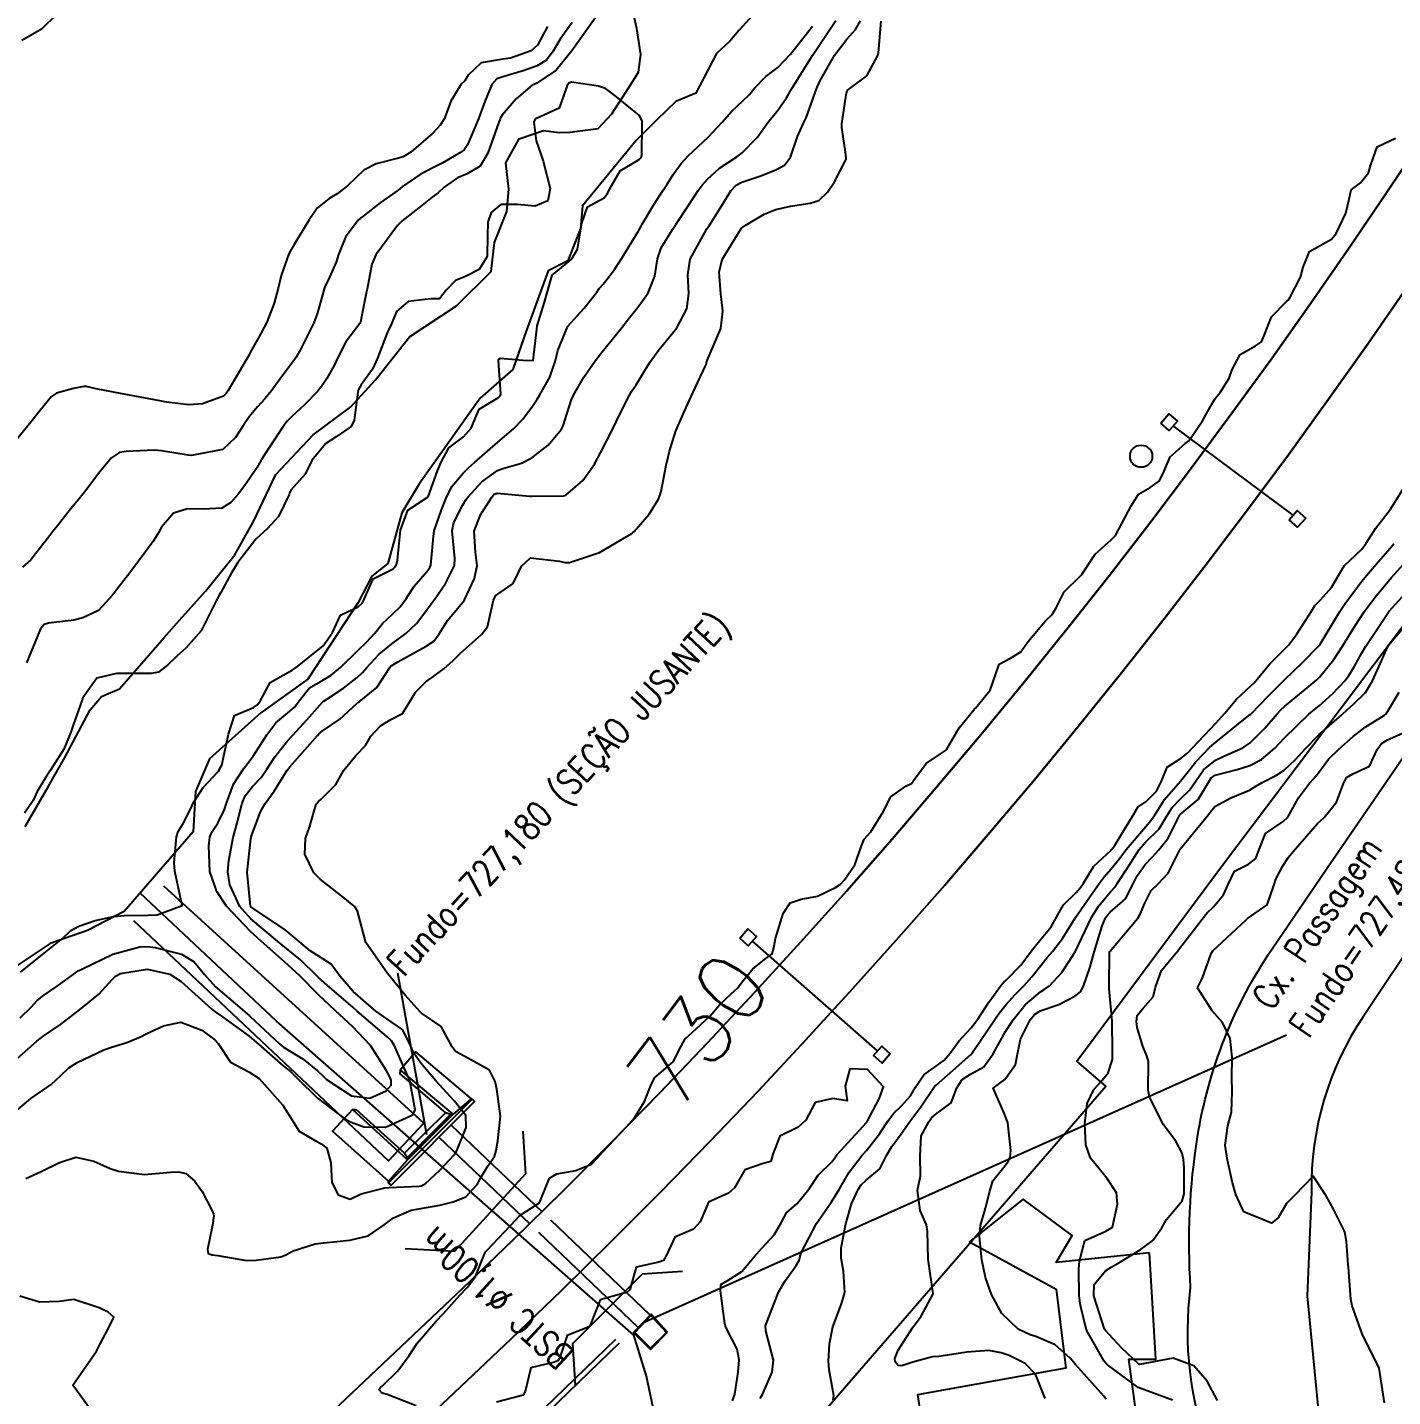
# Model space of a CAD drawing. Header units: metres. Extents: x 318500 to 325275, y 7408834 to 7428799.
# Drawn here: x 323743.3 to 323822.7, y 7420062.2 to 7420141.9 of the extents above; entities that cross this region are included whole.
import ezdxf
from ezdxf.enums import TextEntityAlignment as Align

# ---------------------------------------------------------------- set-up
doc = ezdxf.new("R2010")
doc.units = ezdxf.units.M
doc.header["$MEASUREMENT"] = 0
doc.linetypes.add('CONTINUO', pattern=[0])
doc.linetypes.add('TRACEJADO', pattern=[8.7, 8, -0.7])
for name, color, linetype in [('ALA', 45, 'Continuous'), ('BUEIRO', 151, 'Continuous'), ('Canaleta de Drenagem', 151, 'Continuous'), ('Cotas', 45, 'Continuous'), ('Curvas de Nivel 1m', 11, 'Continuous'), ('Curvas de Nivel 5m', 15, 'Continuous'), ('Divisas', 45, 'Continuous'), ('Edificações', 30, 'Continuous'), ('Hidrografia', 140, 'Continuous'), ('Linha Férrea', 20, 'Continuous'), ('Pontes_Viadutos_Tubos', 190, 'Continuous'), ('Postes', 20, 'Continuous'), ('Pórticos', 45, 'Continuous'), ('TEXTO', 45, 'Continuous'), ('Vias Primárias', 230, 'Continuous')]:
    doc.layers.add(name, color=color, linetype=linetype)
doc.styles.add('ROMANS', font='romans', dxfattribs={"height": 0.2})
doc.styles.add('Style-STANDARD', font='STANDARD.shx')

msp = doc.modelspace()

# ---------------------------------------------------------------- linework, layer by layer
at = {"layer": 'ALA', "linetype": 'CONTINUO'}
for points in [[(323764.961, 7420081.25, 728.945), (323765.846, 7420082.306, 728.945), (323769.089, 7420079.561, 728.99)], [(323764.961, 7420081.25, 728.945), (323764.934, 7420081.018, 726.897), (323767.593, 7420078.755, 727.075)], [(323768.031, 7420078.675, 728.999), (323764.961, 7420081.25, 728.945)], [(323762.185, 7420078.952, 728.958), (323761.016, 7420077.68, 728.958), (323764.276, 7420074.771, 728.983)], [(323765.372, 7420076.025, 728.994), (323762.185, 7420078.952, 728.958)], [(323762.185, 7420078.952, 728.958), (323762.389, 7420078.947, 727.044), (323765.205, 7420076.415, 727.202)]]:
    msp.add_polyline3d(points, dxfattribs=at)
at = {"layer": 'BUEIRO', "linetype": 'TRACEJADO', "flags": 128}
for points in [[(323779.509, 7420066.983), (323767.915, 7420078.045)], [(323778.81, 7420066.268), (323767.208, 7420077.337)]]:
    msp.add_lwpolyline(points, dxfattribs=at)
at = {"layer": 'BUEIRO', "linetype": 'CONTINUO'}
for points in [[(323769.089, 7420079.561, 728.99), (323769.134, 7420079.549, 729.55), (323764.277, 7420074.684, 729.441), (323764.276, 7420074.771, 728.983)], [(323769.089, 7420079.561, 728.99), (323768.031, 7420078.675, 728.999), (323765.372, 7420076.025, 728.994), (323764.276, 7420074.771, 728.983)], [(323769.134, 7420079.549, 729.55), (323769.275, 7420079.408, 729.55), (323764.419, 7420074.543, 729.441), (323764.277, 7420074.684, 729.441)], [(323767.889, 7420078.658, 728.396), (323767.593, 7420078.755, 727.075), (323765.205, 7420076.415, 727.202), (323765.37, 7420076.159, 728.358)], [(323765.372, 7420076.025, 728.994), (323765.37, 7420076.159, 728.358), (323767.889, 7420078.658, 728.396), (323768.031, 7420078.675, 728.999)]]:
    msp.add_polyline3d(points, dxfattribs=at)
for points in [[(323780.513, 7420065.983, 728.827), (323779.566, 7420067.041, 729.448), (323778.529, 7420065.981, 729.424), (323779.525, 7420064.992, 729.266)], [(323779.526, 7420065.066, 727.489), (323780.447, 7420065.978, 727.314), (323779.549, 7420066.965, 727.498), (323778.606, 7420065.978, 727.273)]]:
    msp.add_polyline3d(points, close=True, dxfattribs=at)
at = {"layer": 'Canaleta de Drenagem'}
for points in [[(323749.437, 7420089.939), (323764.264, 7420075.957), (323766.332, 7420078.15), (323751.188, 7420091.939)], [(323777.482, 7420065.564), (323769.2, 7420057.559), (323754.168, 7420043.775), (323722.202, 7420014.23)], [(323777.691, 7420065.348), (323769.405, 7420057.34), (323754.371, 7420043.555), (323722.407, 7420014.011)]]:
    msp.add_lwpolyline(points, dxfattribs=at)
at = {"layer": 'Curvas de Nivel 1m', "flags": 128}
for points, elevation in [([(323742.145, 7420081.451), (323743.813, 7420082.925), (323744.001, 7420083.084), (323744.164, 7420083.201), (323745.185, 7420083.9), (323746.187, 7420084.671), (323746.313, 7420084.773), (323746.481, 7420084.896), (323747.423, 7420085.66), (323748.215, 7420086.525), (323748.379, 7420086.706), (323748.682, 7420086.863), (323750.223, 7420087.113), (323751.538, 7420086.827), (323752.214, 7420086.404), (323753.999, 7420084.793), (323754.188, 7420084.64), (323754.616, 7420084.351), (323756.167, 7420083.218), (323756.71, 7420082.755), (323758.147, 7420081.487), (323758.562, 7420081.151), (323758.998, 7420080.727), (323760.124, 7420079.621), (323761.348, 7420078.691), (323761.798, 7420078.375), (323762.105, 7420078.203), (323762.838, 7420077.938), (323764.103, 7420077.914), (323765.698, 7420078.636), (323765.823, 7420078.926), (323765.518, 7420080.639), (323765.085, 7420081.578), (323764.619, 7420082.653), (323764.455, 7420082.947), (323764.168, 7420083.204), (323762.443, 7420084.677), (323762.193, 7420084.9), (323760.858, 7420086.053), (323760.218, 7420086.606), (323760.113, 7420086.712), (323759.155, 7420087.652), (323758.237, 7420088.402), (323757.807, 7420088.744), (323756.259, 7420090.043), (323755.617, 7420090.77), (323755.041, 7420092.026), (323754.927, 7420092.781), (323754.975, 7420093.448), (323755.231, 7420094.776), (323755.469, 7420095.637), (323755.754, 7420096.769), (323755.921, 7420097.202), (323756.365, 7420097.742), (323756.864, 7420098.264), (323757.193, 7420098.752), (323757.659, 7420099.476), (323758.397, 7420100.402), (323758.704, 7420100.735), (323759.519, 7420101.618), (323760.429, 7420102.652), (323760.459, 7420102.68), (323760.5, 7420102.709), (323761.663, 7420103.471), (323762.451, 7420104.086), (323762.758, 7420104.374), (323763.012, 7420104.674), (323763.708, 7420105.427), (323764.474, 7420106.054), (323765.282, 7420106.648), (323765.9, 7420107.228), (323766.501, 7420108.023), (323766.752, 7420108.382), (323766.94, 7420108.626), (323767.591, 7420109.553), (323768.104, 7420110.614), (323768.137, 7420111.021), (323767.987, 7420112.616), (323768.082, 7420113.1), (323768.582, 7420114.102), (323768.768, 7420114.426), (323768.901, 7420114.605), (323769.713, 7420115.483), (323770.613, 7420116.131), (323770.936, 7420116.255), (323772.013, 7420116.559), (323772.623, 7420116.861), (323773.559, 7420117.612), (323774.337, 7420118.533), (323774.441, 7420118.734), (323774.653, 7420119.411), (323774.925, 7420120.267), (323775.038, 7420120.524), (323775.635, 7420121.567), (323776.292, 7420122.506), (323776.705, 7420123.04), (323777.869, 7420124.483), (323778.247, 7420124.957), (323778.737, 7420125.585), (323779.12, 7420126.09), (323779.382, 7420126.464), (323779.778, 7420127.447), (323779.931, 7420128.458), (323780.143, 7420129.1), (323780.797, 7420130.15), (323780.997, 7420130.447), (323781.72, 7420131.533), (323782.298, 7420132.428), (323782.521, 7420132.738), (323782.84, 7420133.096), (323783.533, 7420133.727), (323784.544, 7420134.395), (323784.862, 7420134.613), (323785.737, 7420135.516), (323786.347, 7420136.375), (323786.577, 7420136.681), (323786.89, 7420137.042), (323787.435, 7420137.829), (323787.739, 7420138.358), (323788.939, 7420140.275), (323788.98, 7420140.339), (323789.06, 7420140.457), (323790.299, 7420142.32)], 727), ([(323773.529, 7420141.97), (323772.943, 7420140.88), (323772.569, 7420140.556), (323771.369, 7420140.137), (323770.932, 7420140.07), (323769.668, 7420139.86), (323768.918, 7420139.142), (323768.708, 7420138.817), (323768.492, 7420138.614), (323767.893, 7420137.622), (323767.541, 7420136.623), (323767.282, 7420136.22), (323766.872, 7420135.785), (323765.573, 7420134.649), (323765.123, 7420134.389), (323764.855, 7420134.299), (323763.546, 7420133.983), (323762.844, 7420133.601), (323762.364, 7420133.168), (323761.877, 7420132.7), (323761.286, 7420132.242), (323760.819, 7420131.955), (323760.128, 7420131.402), (323759.657, 7420130.727), (323758.785, 7420129.277), (323758.474, 7420128.745), (323758.025, 7420127.487), (323757.857, 7420126.753), (323757.623, 7420125.871), (323757.182, 7420124.763), (323756.711, 7420123.86), (323756.313, 7420123.165), (323756.104, 7420122.776), (323755.585, 7420121.883), (323754.947, 7420120.787), (323754.834, 7420120.622), (323754.665, 7420120.46), (323753.444, 7420120.022), (323752.657, 7420119.964), (323751.38, 7420120.118), (323750.661, 7420120.251), (323748.977, 7420120.555), (323748.666, 7420120.613), (323747.253, 7420120.891), (323746.672, 7420121.02), (323746.548, 7420121.026), (323745.935, 7420120.907), (323744.945, 7420120.638), (323744.663, 7420120.446), (323743.982, 7420119.598), (323743.452, 7420118.938), (323742.63, 7420117.911)], 728), ([(323742.706, 7420078.941), (323743.454, 7420079.596), (323744.127, 7420080.063), (323744.649, 7420080.398), (323745.175, 7420080.91), (323745.674, 7420081.376), (323746.148, 7420081.689), (323747.697, 7420082.418), (323748.157, 7420082.58), (323749.053, 7420082.857), (323749.832, 7420083.178), (323750.168, 7420083.352), (323751.184, 7420083.821), (323752.178, 7420084.025), (323753.404, 7420083.569), (323754.163, 7420083.01), (323754.36, 7420082.787), (323755.079, 7420081.706), (323756.144, 7420081.136), (323756.739, 7420080.754), (323758.117, 7420079.209), (323758.412, 7420078.735), (323759.069, 7420077.694), (323760.094, 7420077.081), (323760.346, 7420076.96), (323760.681, 7420076.701), (323760.923, 7420075.851), (323760.978, 7420074.696), (323761.342, 7420073.983), (323762.046, 7420073.731), (323762.681, 7420074.043), (323764.056, 7420074.395), (323764.303, 7420074.409), (323766.058, 7420074.49), (323766.177, 7420074.509), (323766.41, 7420074.625), (323767.265, 7420075.42), (323768.086, 7420076.304), (323768.206, 7420076.481), (323768.263, 7420076.598), (323768.794, 7420077.903), (323768.782, 7420078.593), (323768.122, 7420079.43), (323767.036, 7420080.617), (323766.155, 7420081.648), (323765.745, 7420082.218), (323765.575, 7420082.639), (323765.111, 7420083.583), (323764.183, 7420084.226), (323763.529, 7420084.667), (323762.207, 7420085.819), (323761.452, 7420086.692), (323760.944, 7420087.416), (323760.231, 7420087.852), (323759.705, 7420088.188), (323759.08, 7420088.727), (323758.25, 7420089.405), (323756.316, 7420090.713), (323756.27, 7420090.745), (323756.259, 7420090.76), (323756.245, 7420090.786), (323756.045, 7420092.764), (323756.263, 7420094.704), (323756.279, 7420094.761), (323756.284, 7420094.797), (323756.322, 7420094.923), (323756.824, 7420096.274), (323757.089, 7420096.753), (323757.627, 7420097.481), (323758.379, 7420098.697), (323758.395, 7420098.724), (323758.41, 7420098.74), (323758.538, 7420098.894), (323760.144, 7420100.714), (323760.265, 7420100.849), (323760.404, 7420100.968), (323761.439, 7420101.67), (323762.428, 7420102.576), (323762.481, 7420102.627), (323762.559, 7420102.679), (323763.596, 7420103.515), (323764.341, 7420104.661), (323764.391, 7420104.73), (323764.461, 7420104.784), (323764.818, 7420105.009), (323766.473, 7420105.909), (323766.902, 7420106.199), (323767.213, 7420106.623), (323767.713, 7420107.397), (323768.506, 7420108.359), (323768.624, 7420108.493), (323768.694, 7420108.607), (323769.279, 7420109.848), (323769.438, 7420110.597), (323769.34, 7420111.39), (323769.264, 7420112.599), (323769.623, 7420113.546), (323770.288, 7420114.585), (323770.426, 7420114.749), (323770.594, 7420114.821), (323772.497, 7420114.646), (323772.591, 7420114.642), (323774.463, 7420114.66), (323774.592, 7420114.692), (323775.575, 7420115.546), (323776.264, 7420116.505), (323776.627, 7420117.191), (323777.291, 7420118.49), (323777.734, 7420119.403), (323778.272, 7420120.476), (323778.421, 7420120.726), (323778.68, 7420121.121), (323779.196, 7420121.961), (323779.5, 7420122.462), (323780.006, 7420123.158), (323780.716, 7420124.023), (323781.048, 7420124.445), (323781.634, 7420125.539), (323781.759, 7420126.435), (323781.692, 7420127.511), (323781.835, 7420128.434), (323782.798, 7420130.194), (323782.951, 7420130.418), (323783.669, 7420131.555), (323784.197, 7420132.399), (323784.498, 7420132.732), (323784.838, 7420132.915), (323785.94, 7420133.282), (323786.849, 7420133.65), (323787.316, 7420133.901), (323787.675, 7420134.358), (323788.085, 7420135.564), (323788.432, 7420136.347), (323788.575, 7420136.655), (323788.898, 7420137.537), (323789.175, 7420138.336), (323789.376, 7420138.792), (323790.245, 7420140.32), (323790.949, 7420141.228), (323791.46, 7420141.8), (323791.739, 7420142.302)], 728), ([(323742.835, 7420084.285), (323743.49, 7420084.931), (323743.829, 7420085.292), (323744.2, 7420085.586), (323744.993, 7420086.127), (323746.063, 7420086.902), (323746.151, 7420086.971), (323746.221, 7420087.01), (323746.466, 7420087.14), (323748.231, 7420087.986), (323749.806, 7420088.417), (323750.236, 7420088.436), (323750.693, 7420088.378), (323752.232, 7420087.993), (323752.961, 7420087.542), (323753.557, 7420086.8), (323754.209, 7420086.08), (323755.759, 7420084.766), (323756.185, 7420084.399), (323757.944, 7420082.742), (323758.158, 7420082.582), (323759.308, 7420081.879), (323760.145, 7420081.204), (323760.399, 7420080.963), (323760.656, 7420080.702), (323762.126, 7420079.749), (323763.187, 7420079.606), (323764.131, 7420080.041), (323764.43, 7420080.361), (323764.425, 7420080.656), (323764.341, 7420080.856), (323764.146, 7420081.245), (323763.227, 7420082.669), (323762.177, 7420083.786), (323761.195, 7420084.695), (323760.204, 7420085.617), (323759.104, 7420086.727), (323758.653, 7420087.162), (323758.228, 7420087.538), (323756.861, 7420088.754), (323756.248, 7420089.302), (323754.844, 7420090.781), (323754.283, 7420091.626), (323753.867, 7420092.797), (323753.817, 7420094.299), (323753.883, 7420094.797), (323754.002, 7420095.117), (323754.332, 7420095.604), (323754.726, 7420096.402), (323754.844, 7420096.783), (323755.253, 7420097.89), (323755.842, 7420098.768), (323756.388, 7420099.513), (323756.889, 7420100.261), (323757.197, 7420100.752), (323757.713, 7420101.444), (323758.419, 7420102.034), (323758.797, 7420102.362), (323759.066, 7420102.73), (323759.676, 7420103.487), (323760.448, 7420103.937), (323760.939, 7420104.216), (323761.493, 7420104.695), (323762.47, 7420105.646), (323762.998, 7420106.151), (323763.476, 7420106.67), (323763.924, 7420107.233), (323764.497, 7420107.771), (323764.955, 7420108.202), (323765.277, 7420108.648), (323765.768, 7420109.394), (323766.535, 7420110.293), (323766.682, 7420110.485), (323766.737, 7420110.628), (323766.886, 7420112.298), (323766.938, 7420112.626), (323767.352, 7420113.849), (323767.668, 7420114.619), (323767.985, 7420115.231), (323768.61, 7420115.97), (323768.937, 7420116.283), (323769.279, 7420116.6), (323770.632, 7420117.787), (323771.555, 7420118.566), (323772.086, 7420119.12), (323772.66, 7420119.884), (323772.926, 7420120.287), (323773.088, 7420120.546), (323773.665, 7420121.56), (323773.989, 7420122.537), (323774.135, 7420123.107), (323774.704, 7420124.53), (323775.667, 7420125.585), (323776.39, 7420126.505), (323776.542, 7420126.715), (323776.757, 7420126.981), (323777.422, 7420127.839), (323777.843, 7420128.484), (323778.796, 7420130.041), (323778.95, 7420130.317), (323779.027, 7420130.468), (323779.698, 7420131.58), (323780.266, 7420132.456), (323780.487, 7420132.802), (323780.844, 7420133.353), (323781.299, 7420133.998), (323781.707, 7420134.437), (323782.871, 7420135.525), (323783.7, 7420136.408), (323784.25, 7420137.039), (323784.899, 7420137.636), (323785.284, 7420138.006), (323785.582, 7420138.383), (323786.232, 7420139.065), (323786.928, 7420139.59), (323787.667, 7420140.359), (323788.957, 7420141.996)], 726), ([(323744.957, 7420142.665), (323744.075, 7420141.812), (323742.942, 7420141.162)], 729), ([(323774.957, 7420142.2), (323774.256, 7420141.228), (323773.86, 7420140.541), (323773.46, 7420140.016), (323772.927, 7420139.683), (323772.102, 7420139.383), (323770.917, 7420139.048), (323770.579, 7420138.921), (323770.293, 7420138.589), (323769.879, 7420137.612), (323769.514, 7420136.6), (323768.865, 7420135.093), (323768.673, 7420134.801), (323768.432, 7420134.614), (323767.437, 7420134.038), (323766.847, 7420133.743), (323766.119, 7420133.363), (323765.091, 7420132.656), (323764.948, 7420132.539), (323764.827, 7420132.447), (323763.783, 7420131.708), (323762.804, 7420130.931), (323762.667, 7420130.827), (323762.506, 7420130.693), (323761.77, 7420129.721), (323761.359, 7420128.704), (323761.218, 7420128.261), (323760.757, 7420127.203), (323760.594, 7420126.87), (323760.532, 7420126.713), (323760.139, 7420125.309), (323759.919, 7420124.722), (323759.151, 7420123.179), (323758.903, 7420122.737), (323758.822, 7420122.614), (323758.696, 7420122.45), (323757.966, 7420121.465), (323757.451, 7420120.758), (323757.099, 7420120.328), (323756.656, 7420119.845), (323756.162, 7420119.26), (323755.834, 7420118.778), (323755.37, 7420118.045), (323754.626, 7420117.353), (323752.807, 7420117.002), (323752.622, 7420117.017), (323751.068, 7420117.279), (323750.625, 7420117.313), (323748.999, 7420117.242), (323748.623, 7420117.174), (323748.156, 7420116.877), (323747.462, 7420116.032), (323746.59, 7420114.9), (323745.696, 7420113.786), (323745.001, 7420112.916), (323744.805, 7420112.67), (323744.554, 7420112.349), (323743.462, 7420110.936), (323742.964, 7420110.513)], 727), ([(323743.17, 7420074.933), (323744.064, 7420075.336), (323745.116, 7420075.863), (323746.073, 7420076.173), (323747.121, 7420075.934), (323748.066, 7420075.51), (323748.564, 7420075.362), (323750.063, 7420075.174), (323751.582, 7420075.307), (323752.065, 7420075.324), (323752.472, 7420075.222), (323752.99, 7420074.806), (323753.419, 7420074.168), (323754.033, 7420073.015), (323754.096, 7420072.854), (323754.105, 7420072.789), (323754.024, 7420072.213), (323753.737, 7420070.794), (323753.779, 7420070.566), (323754.006, 7420070.492), (323754.331, 7420070.46), (323756.001, 7420070.17), (323756.565, 7420070.191), (323758.005, 7420070.381), (323758.268, 7420070.474), (323758.726, 7420070.729), (323760.014, 7420071.128), (323760.507, 7420071.195), (323762.017, 7420071.336), (323763.083, 7420071.606), (323764.026, 7420072.241), (323764.573, 7420072.652), (323765.591, 7420073.082), (323766.038, 7420073.174), (323767.266, 7420073.387), (323768.045, 7420073.567), (323768.78, 7420073.862), (323769.424, 7420074.586), (323769.652, 7420074.998), (323770.077, 7420075.685), (323770.436, 7420076.223), (323770.542, 7420076.573), (323770.64, 7420077.117), (323770.786, 7420078.57), (323770.583, 7420080.123), (323770.475, 7420080.575), (323770.15, 7420081.243), (323768.721, 7420082.035), (323768.166, 7420082.331), (323767.98, 7420082.603), (323767.343, 7420083.774), (323766.189, 7420084.56), (323766.157, 7420084.598), (323766.124, 7420084.631), (323765.247, 7420085.601), (323764.386, 7420086.658), (323764.314, 7420086.751), (323764.222, 7420086.866), (323762.956, 7420088.673), (323762.46, 7420090.485), (323762.354, 7420090.679), (323762.271, 7420090.776), (323761.732, 7420091.234), (323760.295, 7420092.346), (323759.933, 7420092.716), (323759.402, 7420093.815), (323759.449, 7420094.723), (323759.67, 7420095.379), (323760.059, 7420096.714), (323760.192, 7420096.873), (323760.354, 7420097.007), (323761.203, 7420097.862), (323761.674, 7420098.691), (323762.389, 7420099.568), (323762.942, 7420100.127), (323763.251, 7420100.671), (323763.8, 7420101.275), (323764.415, 7420101.639), (323765.086, 7420101.984), (323765.49, 7420102.644), (323765.836, 7420103.242), (323766.448, 7420103.844), (323766.915, 7420104.163), (323767.514, 7420104.619), (323768.023, 7420105.056), (323768.469, 7420105.499), (323769.692, 7420106.592), (323770.031, 7420107.043), (323770.392, 7420108.582), (323770.414, 7420108.678), (323770.514, 7420108.865), (323771.534, 7420109.555), (323772.014, 7420110.558), (323772.545, 7420111.047), (323774.227, 7420110.85), (323774.542, 7420110.779), (323774.803, 7420110.786), (323776.549, 7420111.369), (323778.427, 7420112.472), (323778.501, 7420112.531), (323778.562, 7420112.592), (323779.447, 7420113.592), (323779.995, 7420114.456), (323780.145, 7420114.906), (323780.43, 7420116.452), (323780.468, 7420116.605), (323780.628, 7420117.266), (323781.004, 7420118.445), (323781.502, 7420119.592), (323781.889, 7420120.432), (323782.132, 7420120.974), (323782.697, 7420122.192), (323782.77, 7420122.348), (323782.787, 7420122.419), (323782.822, 7420122.539), (323783.621, 7420124.406), (323783.733, 7420125.407), (323783.611, 7420126.407), (323783.509, 7420127.669), (323783.684, 7420128.406), (323784.798, 7420130.207), (323784.889, 7420130.299), (323785.031, 7420130.388), (323786.143, 7420131.044), (323786.814, 7420131.316), (323787.663, 7420131.512), (323788.82, 7420131.687), (323789.317, 7420131.838), (323789.816, 7420132.325), (323790.221, 7420132.937), (323790.857, 7420134.131), (323790.912, 7420134.256), (323790.917, 7420134.309), (323790.863, 7420134.657), (323790.656, 7420136.091), (323790.662, 7420136.313), (323790.905, 7420137.995), (323790.971, 7420138.247), (323791.049, 7420138.309), (323792.117, 7420139.103), (323792.756, 7420140.292), (323792.787, 7420140.446), (323792.948, 7420142.29)], 729), ([(323776.336, 7420142.509), (323774.94, 7420140.55), (323774.026, 7420139.436), (323772.912, 7420138.676), (323772.824, 7420138.639), (323772.641, 7420138.554), (323771.7, 7420137.766), (323770.884, 7420136.814), (323770.798, 7420136.664), (323770.766, 7420136.582), (323770.695, 7420136.399), (323770.047, 7420134.592), (323769.613, 7420133.834), (323768.842, 7420133.401), (323768.288, 7420133.165), (323767.505, 7420132.623), (323767.155, 7420132.296), (323766.821, 7420132.031), (323766.03, 7420131.423), (323765.074, 7420130.656), (323764.797, 7420130.394), (323763.534, 7420128.679), (323763.307, 7420128.147), (323763.023, 7420126.686), (323762.975, 7420126.458), (323762.727, 7420125.179), (323762.639, 7420124.773), (323762.595, 7420124.691), (323761.792, 7420123.616), (323761.319, 7420122.704), (323761.126, 7420122.273), (323760.682, 7420121.479), (323760.369, 7420121.02), (323760.129, 7420120.718), (323759.408, 7420119.98), (323758.648, 7420119.27), (323758.383, 7420119.004), (323758.177, 7420118.747), (323757.308, 7420117.44), (323756.889, 7420116.766), (323756.791, 7420116.594), (323756.613, 7420116.297), (323755.996, 7420115.379), (323755.546, 7420114.78), (323755.097, 7420114.27), (323754.577, 7420113.95), (323753.499, 7420113.884), (323752.576, 7420113.897), (323751.756, 7420113.644), (323751.066, 7420112.835), (323750.884, 7420112.509), (323750.551, 7420111.99), (323749.72, 7420110.852), (323749.209, 7420110.18), (323748.516, 7420109.288), (323748.339, 7420109.047), (323748.219, 7420108.874), (323747.402, 7420107.981), (323746.49, 7420107.553), (323745.96, 7420107.433), (323744.485, 7420107.259), (323744.227, 7420107.181), (323744.028, 7420106.927), (323743.706, 7420106.165), (323743.205, 7420104.939)], 726), ([(323785.897, 7420062.128), (323785.985, 7420062.273), (323786.038, 7420062.359), (323786.6, 7420063.673), (323786.676, 7420064.353), (323786.226, 7420066.078), (323786.208, 7420066.357), (323786.699, 7420067.622), (323786.989, 7420068.35), (323787.36, 7420068.976), (323788.003, 7420069.873), (323788.176, 7420070.169), (323788.213, 7420070.337), (323788.288, 7420070.611), (323789.177, 7420072.323), (323790.049, 7420073.567), (323790.504, 7420074.303), (323791.073, 7420075.297), (323791.847, 7420076.284), (323792.093, 7420076.565), (323792.846, 7420077.529), (323793.342, 7420078.268), (323793.662, 7420078.72), (323794.124, 7420079.165), (323794.645, 7420079.74), (323794.949, 7420080.248), (323795.43, 7420080.961), (323796.159, 7420081.488), (323796.592, 7420081.797), (323796.965, 7420082.222), (323797.466, 7420082.928), (323798.185, 7420083.693), (323798.569, 7420084.204), (323799.202, 7420085.198), (323799.933, 7420086.184), (323800.064, 7420086.341), (323800.224, 7420086.479), (323801.064, 7420087.341), (323801.677, 7420088.159), (323802.257, 7420088.889), (323802.832, 7420089.577), (323803.153, 7420090.141), (323803.554, 7420090.865), (323804.292, 7420091.577), (323804.555, 7420091.867), (323804.711, 7420092.124), (323805.325, 7420093.104), (323806.329, 7420094.045), (323806.354, 7420094.075), (323806.376, 7420094.099), (323806.527, 7420094.292), (323807.62, 7420096.081), (323807.887, 7420096.548), (323808.362, 7420096.872), (323808.964, 7420097.471), (323809.256, 7420098.061), (323809.587, 7420098.863), (323810.4, 7420099.391), (323810.769, 7420099.68), (323811.094, 7420100.04), (323812.424, 7420101.427), (323812.95, 7420102.012), (323813.62, 7420102.825), (323814.454, 7420103.598), (323814.662, 7420103.783), (323814.836, 7420103.986), (323815.561, 7420104.891), (323816.488, 7420105.812), (323816.57, 7420105.887), (323816.641, 7420105.968), (323817.123, 7420106.587), (323817.998, 7420107.948), (323818.187, 7420108.273), (323818.52, 7420108.607), (323819.144, 7420109.317), (323819.494, 7420109.926), (323819.885, 7420110.585), (323820.56, 7420111.22), (323820.912, 7420111.559), (323821.163, 7420111.904), (323821.715, 7420112.762), (323822.59, 7420113.89), (323823.356, 7420115.132)], 731), ([(323790.15, 7420062.052), (323790.186, 7420062.306), (323789.922, 7420063.799), (323789.879, 7420064.311), (323789.94, 7420065.31), (323790.131, 7420066.307), (323790.639, 7420067.631), (323790.824, 7420068.297), (323790.752, 7420069.545), (323790.621, 7420070.301), (323790.617, 7420070.902), (323790.879, 7420072.297), (323791.218, 7420073.463), (323791.608, 7420074.287), (323791.78, 7420074.569), (323792.068, 7420074.843), (323792.858, 7420075.493), (323793.261, 7420076.268), (323793.557, 7420076.804), (323794.103, 7420077.539), (323794.622, 7420078.252), (323795.254, 7420079.112), (323796.015, 7420080.232), (323796.07, 7420080.303), (323796.142, 7420080.369), (323797.131, 7420081.244), (323798.169, 7420082.142), (323798.206, 7420082.173), (323798.232, 7420082.209), (323798.337, 7420082.373), (323799.556, 7420084.19), (323799.817, 7420084.564), (323800.203, 7420085.043), (323800.745, 7420085.639), (323801.268, 7420086.164), (323801.721, 7420086.665), (323802.238, 7420087.336), (323802.606, 7420087.785), (323802.907, 7420088.143), (323803.496, 7420088.9), (323804.257, 7420090.13), (323805.087, 7420091.319), (323805.635, 7420092.11), (323805.916, 7420092.496), (323806.312, 7420092.931), (323806.835, 7420093.579), (323807.204, 7420094.087), (323808.344, 7420095.425), (323808.644, 7420095.77), (323808.843, 7420096.065), (323809.44, 7420096.983), (323810.366, 7420098.05), (323811.263, 7420099.171), (323812.071, 7420100.025), (323812.413, 7420100.329), (323814.153, 7420101.72), (323814.429, 7420101.93), (323814.463, 7420101.957), (323814.488, 7420101.989), (323815.44, 7420102.985), (323816.442, 7420103.97), (323817.466, 7420104.964), (323818.43, 7420105.941), (323818.491, 7420106.019), (323819.638, 7420107.923), (323819.987, 7420108.449), (323820.529, 7420109.179), (323820.85, 7420109.593), (323821.098, 7420109.904), (323821.759, 7420110.69), (323822.566, 7420111.613), (323822.696, 7420111.76), (323822.787, 7420111.887)], 732), ([(323802.493, 7420062.141), (323801.921, 7420063.554), (323801.333, 7420064.159), (323800.392, 7420064.631), (323799.936, 7420064.785), (323799.206, 7420064.918), (323797.936, 7420064.819), (323796.291, 7420064.582), (323795.933, 7420064.554), (323794.782, 7420064.247), (323794.143, 7420064.04), (323793.927, 7420064.049), (323793.753, 7420064.262), (323793.744, 7420064.45), (323793.937, 7420064.945), (323794.776, 7420066.248), (323795.272, 7420066.928), (323795.98, 7420068.23), (323795.687, 7420070.235), (323795.649, 7420071.858), (323795.574, 7420072.237), (323795.218, 7420073.067), (323795.059, 7420074.245), (323795.23, 7420075.085), (323795.214, 7420076.243), (323795.269, 7420077.41), (323795.722, 7420078.236), (323795.882, 7420078.465), (323796.117, 7420078.678), (323797.014, 7420079.334), (323797.349, 7420080.218), (323797.665, 7420080.697), (323798.152, 7420081.007), (323798.917, 7420081.441), (323799.472, 7420082.19), (323800.183, 7420083.483), (323800.623, 7420084.173), (323801.327, 7420085.039), (323802.215, 7420085.798), (323802.433, 7420085.931), (323802.735, 7420086.145), (323803.453, 7420086.917), (323804.235, 7420088.13), (323804.25, 7420088.156), (323805.184, 7420090.116), (323805.601, 7420090.789), (323806.293, 7420091.607), (323806.523, 7420091.87), (323806.682, 7420092.094), (323807.323, 7420093.077), (323807.968, 7420094.075), (323808.334, 7420094.5), (323809.122, 7420095.282), (323809.59, 7420096.058), (323809.88, 7420096.532), (323810.365, 7420097.026), (323810.889, 7420097.525), (323811.234, 7420098.037), (323811.711, 7420098.709), (323812.399, 7420099.277), (323812.896, 7420099.519), (323813.997, 7420099.996), (323814.413, 7420100.281), (323815.27, 7420101.133), (323815.986, 7420101.974), (323816.196, 7420102.21), (323816.437, 7420102.426), (323817.294, 7420103.111), (323818.292, 7420103.943), (323818.377, 7420104.025), (323818.463, 7420104.111), (323819.28, 7420105.126), (323819.796, 7420105.92), (323820.502, 7420107.079), (323821.05, 7420107.905), (323821.681, 7420108.74), (323822.538, 7420109.78), (323822.591, 7420109.837), (323822.635, 7420109.889), (323823.53, 7420110.901)], 733), ([(323806.041, 7420062.098), (323805.903, 7420062.277), (323804.248, 7420064.117), (323803.934, 7420064.501), (323803.073, 7420065.264), (323801.946, 7420065.731), (323801.625, 7420065.833), (323800.914, 7420066.166), (323799.963, 7420067.075), (323799.361, 7420068.186), (323799.009, 7420069.176), (323798.803, 7420070.192), (323798.675, 7420071.542), (323798.73, 7420072.193), (323799.023, 7420073.212), (323799.273, 7420074.188), (323799.451, 7420074.804), (323800.081, 7420075.602), (323800.339, 7420075.924), (323800.444, 7420076.175), (323800.49, 7420076.57), (323800.312, 7420078.177), (323800.118, 7420078.69), (323799.465, 7420080.19), (323799.848, 7420080.481), (323800.148, 7420080.696), (323800.766, 7420081.566), (323800.872, 7420082.169), (323801.058, 7420083.046), (323801.616, 7420084.159), (323801.866, 7420084.484), (323802.198, 7420084.694), (323803.276, 7420085.067), (323804.211, 7420085.541), (323804.543, 7420085.797), (323804.717, 7420086.123), (323805.11, 7420087.244), (323805.341, 7420088.114), (323805.801, 7420089.643), (323806.006, 7420090.104), (323806.109, 7420090.266), (323806.275, 7420090.43), (323807.163, 7420091.211), (323807.617, 7420092.08), (323807.844, 7420092.54), (323808.317, 7420093.197), (323808.735, 7420093.655), (323809.109, 7420094.062), (323809.646, 7420094.747), (323810.304, 7420096.05), (323810.319, 7420096.081), (323810.351, 7420096.108), (323811.403, 7420096.996), (323812.009, 7420098.026), (323812.154, 7420098.253), (323812.386, 7420098.405), (323813.66, 7420098.732), (323814.395, 7420098.962), (323815.071, 7420099.312), (323815.858, 7420099.976), (323816.123, 7420100.263), (323816.416, 7420100.578), (323817.842, 7420101.949), (323818.16, 7420102.219), (323818.438, 7420102.445), (323819.224, 7420103.153), (323819.951, 7420103.918), (323820.171, 7420104.207), (323820.472, 7420104.699), (323820.904, 7420105.486), (323821.148, 7420105.903), (323822.387, 7420107.769), (323822.469, 7420107.89), (323822.486, 7420107.915), (323822.511, 7420107.944), (323823.436, 7420108.967)], 734), ([(323812.511, 7420062.011), (323811.917, 7420063.144), (323811.143, 7420064.028), (323809.934, 7420064.476), (323807.976, 7420064.115), (323807.931, 7420064.123), (323806.926, 7420065.071), (323805.984, 7420066.099), (323805.951, 7420066.16), (323805.317, 7420068.107), (323805.333, 7420068.763), (323806.002, 7420069.56), (323806.333, 7420069.767), (323806.872, 7420070.087), (323808.017, 7420070.787), (323808.759, 7420071.327), (323809.286, 7420072.057), (323809.544, 7420072.549), (323810.046, 7420073.144), (323810.462, 7420073.636), (323810.582, 7420074.042), (323810.57, 7420075.555), (323810.538, 7420076.043), (323810.463, 7420076.414), (323810.1, 7420077.097), (323809.376, 7420078.057), (323808.572, 7420079.627), (323808.481, 7420080.067), (323808.498, 7420081.733), (323808.415, 7420082.068), (323808.176, 7420082.632), (323807.84, 7420083.728), (323807.796, 7420084.076), (323807.848, 7420084.422), (323808.202, 7420084.851), (323808.769, 7420085.507), (323808.919, 7420086.063), (323809.259, 7420087.036), (323810.099, 7420088.052), (323810.173, 7420088.129), (323810.252, 7420088.237), (323811.629, 7420090.03), (323811.912, 7420090.389), (323812.281, 7420090.748), (323812.864, 7420091.439), (323813.121, 7420092.008), (323813.504, 7420092.81), (323814.318, 7420093.222), (323814.749, 7420093.56), (323814.9, 7420093.984), (323815.306, 7420095.015), (323816.347, 7420095.714), (323816.62, 7420095.966), (323817.229, 7420097.095), (323817.877, 7420097.948), (323818.124, 7420098.204), (323818.389, 7420098.549), (323818.988, 7420099.344), (323819.577, 7420099.922), (323820.417, 7420100.653), (323821.122, 7420101.204), (323822.247, 7420101.892), (323822.343, 7420101.979), (323822.434, 7420102.135), (323823.092, 7420103.239)], 736), ([(323822.245, 7420061.885), (323821.93, 7420063.89), (323820.944, 7420065.9), (323820.365, 7420067.516), (323820.286, 7420067.907), (323820.133, 7420069.784), (323820.128, 7420069.909), (323820.023, 7420071.259), (323819.931, 7420071.814), (323819.894, 7420071.912), (323819.269, 7420073.142), (323818.842, 7420073.928), (323818.077, 7420075.067), (323817.52, 7420074.496), (323817.025, 7420073.956), (323816.54, 7420073.476), (323816.04, 7420072.651), (323815.666, 7420072.343), (323814.045, 7420072.994), (323813.588, 7420073.997), (323813.384, 7420074.687), (323813.109, 7420076.005), (323812.974, 7420076.882), (323813.118, 7420078.005), (323813.327, 7420078.797), (323813.373, 7420080.002), (323813.345, 7420080.809), (323813.381, 7420082.002), (323813.258, 7420083.081), (323812.805, 7420084.011), (323812.2, 7420084.686), (323811.356, 7420086.033), (323811.646, 7420086.611), (323812.159, 7420088.021), (323812.252, 7420088.179), (323814.194, 7420089.991), (323814.228, 7420090.033), (323814.271, 7420090.07), (323815.411, 7420090.851), (323815.795, 7420091.975), (323815.92, 7420092.36), (323816.317, 7420093.13), (323816.657, 7420093.633), (323816.914, 7420093.961), (323818.347, 7420095.598), (323818.719, 7420095.934), (323819.452, 7420096.835), (323819.843, 7420097.918), (323820.03, 7420098.27), (323820.389, 7420098.487), (323821.366, 7420098.93), (323821.814, 7420099.896), (323822.063, 7420100.244), (323822.416, 7420100.464), (323823.463, 7420100.917)], 737), ([(323743.188, 7420056.929), (323743.811, 7420056.309), (323744.672, 7420056.046), (323745.808, 7420056.082), (323746.404, 7420056.298), (323747.819, 7420056.797), (323747.865, 7420056.824), (323747.877, 7420056.869), (323747.827, 7420057.31), (323747.422, 7420058.455), (323747.352, 7420058.877), (323747.48, 7420060.492), (323747.383, 7420060.877), (323745.9, 7420062.9), (323747.283, 7420064.88), (323747.496, 7420065.307), (323747.939, 7420066.155), (323748.285, 7420066.865), (323747.954, 7420067.164), (323747.436, 7420067.4), (323745.965, 7420067.894), (323745.101, 7420067.77), (323743.962, 7420067.745), (323742.826, 7420068.079)], 729)]:
    msp.add_lwpolyline(points, dxfattribs=dict(at, elevation=elevation))
at = {"layer": 'Curvas de Nivel 5m', "flags": 128}
for points, elevation in [([(323742.858, 7420086.94), (323744.231, 7420088.052), (323744.72, 7420088.43), (323745.303, 7420088.909), (323745.792, 7420089.359), (323746.251, 7420089.618), (323747.2, 7420089.941), (323748.26, 7420090.176), (323748.88, 7420090.242), (323750.261, 7420090.248), (323750.815, 7420090.281), (323752.27, 7420090.82), (323751.84, 7420092.825), (323751.8, 7420093.33), (323751.928, 7420094.824), (323752.028, 7420095.119), (323752.332, 7420095.589), (323752.741, 7420096.417), (323752.925, 7420096.811), (323753.48, 7420097.686), (323754.378, 7420098.639), (323754.434, 7420098.735), (323754.458, 7420098.789), (323754.582, 7420098.987), (323754.951, 7420100.782), (323755.308, 7420101.885), (323756.424, 7420102.342), (323756.663, 7420102.521), (323756.817, 7420102.756), (323757.394, 7420103.802), (323758.455, 7420104.395), (323758.673, 7420104.52), (323758.97, 7420104.732), (323760.472, 7420105.927), (323761.006, 7420106.702), (323761.485, 7420107.706), (323762.503, 7420108.196), (323762.754, 7420108.438), (323762.874, 7420108.685), (323763.384, 7420109.82), (323764.536, 7420110.409), (323764.666, 7420110.531), (323764.739, 7420110.657), (323764.804, 7420110.917), (323764.971, 7420112.654), (323765.393, 7420113.833), (323766.59, 7420114.61), (323767.127, 7420116.11), (323767.338, 7420116.623), (323767.789, 7420117.457), (323768.635, 7420118.084), (323769.076, 7420118.603), (323769.558, 7420119.695), (323770.667, 7420120.389), (323770.774, 7420120.473), (323770.813, 7420120.578), (323770.695, 7420122.251), (323770.673, 7420122.58), (323770.7, 7420122.62), (323770.792, 7420122.669), (323772.085, 7420122.559), (323772.7, 7420122.533), (323772.9, 7420124.366), (323772.934, 7420124.548), (323773.36, 7420125.924), (323773.525, 7420126.542), (323773.797, 7420127.507), (323774.777, 7420128.298), (323774.898, 7420128.408), (323774.984, 7420128.527), (323775.279, 7420129.017), (323775.533, 7420130.519), (323775.854, 7420131.474), (323776.823, 7420132.006), (323777.04, 7420132.284), (323777.132, 7420132.495), (323777.751, 7420133.581), (323778.856, 7420134.222), (323778.973, 7420134.355), (323779.008, 7420134.469), (323779.042, 7420136.305), (323779.039, 7420136.468), (323778.885, 7420136.793), (323777.444, 7420137.95), (323776.908, 7420138.363), (323776.49, 7420138.506), (323774.913, 7420138.74), (323774.773, 7420138.671), (323774.68, 7420138.532), (323774.206, 7420137.221), (323772.881, 7420136.621), (323772.835, 7420136.596), (323772.798, 7420136.551), (323772.729, 7420136.403), (323772.868, 7420135.326), (323773.137, 7420134.547), (323773.265, 7420134.135), (323773.679, 7420132.542), (323773.545, 7420131.817), (323772.814, 7420131.511), (323771.765, 7420131.617), (323770.816, 7420131.617), (323770.257, 7420131.14), (323770.046, 7420130.591), (323770.038, 7420129.837), (323770.024, 7420128.591), (323769.545, 7420127.822), (323768.762, 7420127.418), (323768.176, 7420127.199), (323767.627, 7420126.621), (323767.242, 7420126.125), (323766.742, 7420126.117), (323765.417, 7420125.972), (323764.731, 7420125.385), (323764.525, 7420124.861), (323764.446, 7420124.664), (323764.193, 7420124.146), (323763.641, 7420122.676), (323763.338, 7420122.032), (323762.676, 7420121.114), (323762.525, 7420120.839), (323762.488, 7420120.692), (323762.273, 7420119.066), (323762.091, 7420118.695), (323761.236, 7420118.102), (323760.63, 7420117.709), (323759.805, 7420116.722), (323759.424, 7420115.912), (323758.594, 7420114.984), (323758.512, 7420114.82), (323758.484, 7420114.742), (323757.87, 7420113.451), (323757.232, 7420112.76), (323756.554, 7420112.142), (323755.496, 7420110.776), (323755.143, 7420110.169), (323754.514, 7420109.041), (323754.427, 7420108.875), (323754.386, 7420108.792), (323754.252, 7420108.54), (323753.367, 7420106.807), (323752.47, 7420105.786), (323751.96, 7420105.33), (323751.435, 7420104.83), (323750.896, 7420104.393), (323750.452, 7420104.323), (323749.002, 7420104.311), (323748.452, 7420104.329), (323747.291, 7420104.044), (323746.483, 7420102.899), (323746.469, 7420102.86), (323746.428, 7420102.736), (323745.944, 7420101.367), (323745.793, 7420100.906), (323745.373, 7420099.927), (323744.743, 7420098.916), (323744.603, 7420098.692), (323744.371, 7420098.343), (323743.83, 7420097.456), (323743.585, 7420096.931), (323743.089, 7420096.189)], 725), ([(323765.886, 7420061.71), (323764.195, 7420062.356), (323763.897, 7420062.435), (323763.712, 7420062.662), (323763.8, 7420062.763), (323763.903, 7420062.85), (323764.815, 7420063.748), (323765.48, 7420064.637), (323765.937, 7420065.349), (323767.024, 7420066.614), (323767.479, 7420067.085), (323767.965, 7420067.618), (323768.425, 7420068.144), (323768.841, 7420068.591), (323769.344, 7420069.232), (323769.886, 7420070.581), (323769.926, 7420070.666), (323770.012, 7420070.761), (323771.694, 7420072.555), (323771.859, 7420072.726), (323772.035, 7420072.857), (323773.057, 7420073.523), (323773.466, 7420074.529), (323773.647, 7420074.946), (323774.07, 7420075.215), (323775.182, 7420075.4), (323776.079, 7420075.777), (323776.445, 7420076.134), (323776.741, 7420076.49), (323778.105, 7420077.923), (323778.582, 7420078.463), (323779.17, 7420079.408), (323779.571, 7420080.449), (323779.778, 7420080.813), (323780.15, 7420081.123), (323780.855, 7420081.738), (323781.183, 7420082.43), (323781.532, 7420083.071), (323782.182, 7420083.648), (323782.998, 7420084.408), (323783.547, 7420085.053), (323784.209, 7420085.679), (323784.588, 7420086.011), (323784.858, 7420086.38), (323785.473, 7420087.13), (323786.24, 7420087.73), (323786.605, 7420088.004), (323786.695, 7420088.363), (323786.789, 7420088.895), (323787.248, 7420090.355), (323787.645, 7420090.984), (323788.283, 7420091.185), (323789.239, 7420091.373), (323790.293, 7420091.876), (323790.563, 7420092.041), (323790.81, 7420092.305), (323791.418, 7420093.194), (323791.797, 7420094.295), (323791.946, 7420094.681), (323792.338, 7420095.103), (323793.057, 7420096.279), (323793.502, 7420097.134), (323794.372, 7420097.757), (323794.701, 7420097.929), (323794.947, 7420098.251), (323795.56, 7420099.075), (323796.401, 7420099.644), (323796.75, 7420099.881), (323796.949, 7420100.225), (323797.484, 7420101.154), (323798.34, 7420102.211), (323798.385, 7420102.256), (323798.431, 7420102.306), (323799.293, 7420103.352), (323799.585, 7420104.193), (323799.805, 7420104.855), (323800.476, 7420105.214), (323801.07, 7420105.582), (323801.471, 7420106.165), (323802.502, 7420107.381), (323802.905, 7420107.747), (323803.133, 7420108.144), (323803.589, 7420109.075), (323804.538, 7420110.008), (323804.601, 7420110.067), (323804.639, 7420110.129), (323805.406, 7420111.268), (323806.33, 7420112.104), (323806.573, 7420112.36), (323807.495, 7420114.086), (323807.922, 7420114.758), (323808.606, 7420115.144), (323809.151, 7420115.525), (323809.387, 7420116.062), (323809.768, 7420116.924), (323810.645, 7420117.699), (323810.841, 7420117.853), (323810.982, 7420118.045), (323811.645, 7420119.02), (323812.215, 7420120.027), (323812.379, 7420120.32), (323812.68, 7420120.67), (323813.193, 7420121.512), (323813.374, 7420122.01), (323813.837, 7420122.879), (323814.721, 7420123.381), (323815.082, 7420123.629), (323815.227, 7420123.985), (323815.656, 7420125.066), (323816.53, 7420125.972), (323816.648, 7420126.074), (323816.754, 7420126.227), (323817.352, 7420127.381), (323817.513, 7420127.959), (323817.879, 7420128.868), (323818.802, 7420129.406), (323819.147, 7420129.592), (323819.423, 7420129.931), (323819.996, 7420131.102), (323820.175, 7420131.927), (323820.29, 7420132.474), (323820.844, 7420132.868), (323821.316, 7420133.45), (323821.45, 7420133.911), (323821.807, 7420134.975), (323822.884, 7420135.47)], 730), ([(323809.9, 7420062.04), (323807.911, 7420062.772), (323806.117, 7420064.097), (323806.022, 7420064.19), (323805.932, 7420064.297), (323804.894, 7420066.111), (323804.551, 7420067.534), (323804.477, 7420068.115), (323804.443, 7420069.676), (323804.482, 7420070.115), (323804.804, 7420071.33), (323806.028, 7420071.875), (323806.407, 7420072.094), (323806.708, 7420073.432), (323806.644, 7420074.091), (323806.073, 7420074.956), (323805.135, 7420076.114), (323804.864, 7420076.885), (323804.799, 7420078.12), (323804.939, 7420079.306), (323805.33, 7420080.112), (323805.716, 7420080.537), (323806.155, 7420081.082), (323806.404, 7420081.859), (323806.413, 7420082.096), (323806.403, 7420082.327), (323806.39, 7420084.097), (323806.218, 7420085.992), (323806.207, 7420086.1), (323806.205, 7420086.115), (323806.239, 7420088.1), (323806.25, 7420088.141), (323807.88, 7420090.076), (323808.023, 7420090.325), (323808.283, 7420090.948), (323808.66, 7420091.701), (323809.039, 7420092.063), (323809.656, 7420092.71), (323810.317, 7420094.05), (323810.33, 7420094.072), (323811.926, 7420096.026), (323812.107, 7420096.27), (323812.358, 7420096.572), (323813.285, 7420097.087), (323814.373, 7420097.536), (323814.655, 7420097.708), (323815.111, 7420097.983), (323815.956, 7420098.405), (323816.391, 7420098.689), (323817.053, 7420099.307), (323817.633, 7420099.952), (323818.418, 7420100.749), (323819.761, 7420101.92), (323820.112, 7420102.237), (323820.439, 7420102.528), (323821.134, 7420103.219), (323821.537, 7420103.899), (323821.827, 7420104.539), (323822.435, 7420105.891), (323822.491, 7420105.982), (323824.078, 7420107.866)], 735), ([(323784.289, 7420061.99), (323784.429, 7420062.382), (323784.626, 7420063.672), (323784.687, 7420064.379), (323784.557, 7420065.001), (323783.948, 7420066.211), (323783.89, 7420066.332), (323783.873, 7420066.391), (323783.853, 7420066.49), (323783.587, 7420068.396), (323783.615, 7420068.767), (323783.989, 7420068.985), (323784.843, 7420069.531), (323785.553, 7420070.367), (323786.015, 7420070.898), (323786.723, 7420071.653), (323787.127, 7420072.349), (323787.444, 7420072.94), (323788.047, 7420073.485), (323788.763, 7420074.329), (323789.273, 7420075.121), (323790.084, 7420075.92), (323790.251, 7420076.145), (323790.368, 7420076.306), (323792.109, 7420078.215), (323792.139, 7420078.251), (323792.155, 7420078.28), (323792.825, 7420079.578), (323793.09, 7420080.27), (323792.155, 7420081.281), (323791.127, 7420081.324), (323790.854, 7420080.299), (323790.969, 7420079.456), (323790.129, 7420079.597), (323789.101, 7420079.35), (323788.561, 7420078.333), (323788.106, 7420077.919), (323787.054, 7420077.397), (323786.641, 7420076.354), (323786.517, 7420075.923), (323786.082, 7420075.814), (323785.019, 7420075.433), (323784.411, 7420074.385), (323784.055, 7420074.08), (323782.901, 7420073.554), (323782.408, 7420072.414), (323782.026, 7420071.976), (323780.928, 7420071.524), (323780.433, 7420070.436), (323780.281, 7420070.162), (323780.004, 7420070.069), (323778.687, 7420069.773), (323778.326, 7420068.465), (323778.149, 7420068.296), (323777.977, 7420068.259), (323776.584, 7420067.878), (323776.041, 7420066.499), (323775.948, 7420066.3), (323774.662, 7420065.793), (323774.241, 7420064.517), (323774.127, 7420064.318), (323773.926, 7420064.243), (323772.552, 7420063.909), (323772.225, 7420062.545), (323772.113, 7420062.33), (323771.896, 7420062.258), (323770.55, 7420061.911)], 730)]:
    msp.add_lwpolyline(points, dxfattribs=dict(at, elevation=elevation))
at = {"layer": 'Divisas'}
msp.add_lwpolyline([(323789.794, 7420061.582), (323806.019, 7420080.314), (323804.338, 7420081.771), (323812.805, 7420093.176), (323837.808, 7420126.322), (323847.987, 7420141.396), (323864.1, 7420170.125), (323871.696, 7420187.216), (323876.685, 7420198.54), (323880.455, 7420208.242), (323888.862, 7420233.683), (323895.696, 7420254.362), (323896.949, 7420268.507)], dxfattribs=at)
at = {"layer": 'Edificações'}
msp.add_lwpolyline([(323808.555, 7420070.602), (323803.135, 7420070.052), (323804.054, 7420071.612), (323801.206, 7420073.723), (323798.083, 7420071.245), (323803.135, 7420068.492), (323803.686, 7420063.903), (323795.051, 7420062.343), (323797.715, 7420045.701), (323809.382, 7420048.546), (323808.647, 7420054.97), (323807.361, 7420064.422), (323808.923, 7420064.422), (323808.555, 7420070.602)], close=True, dxfattribs=at)
at = {"layer": 'Hidrografia'}
for points in [[(323786.429, 7420143.702), (323784.679, 7420141.75), (323784.134, 7420141.115), (323783.357, 7420140.397), (323782.165, 7420138.085), (323780.985, 7420137.601), (323779.892, 7420136.538), (323778.682, 7420135.329), (323775.56, 7420131.531), (323775.452, 7420130.207), (323774.711, 7420128.34), (323773.565, 7420127.758), (323772.292, 7420124.244), (323771.507, 7420122.014), (323769.61, 7420120.351), (323766.074, 7420115.384), (323765.04, 7420113.676), (323764.241, 7420110.717), (323763.309, 7420109.986), (323762.51, 7420108.456), (323759.574, 7420103.988), (323756.845, 7420102.026), (323753.846, 7420099.356), (323753.047, 7420097.461), (323752.914, 7420095.101), (323748.882, 7420090.463), (323746.752, 7420089.366), (323744.588, 7420088.601), (323740.423, 7420085.861)], [(323743.126, 7420095.425), (323744.457, 7420097.722), (323745.441, 7420099.436), (323746.905, 7420102.201), (323747.568, 7420102.978), (323748.624, 7420103.42), (323751.209, 7420106.414), (323752.106, 7420107.428), (323753.616, 7420109.119), (323755.332, 7420111.221), (323756.411, 7420113.174), (323757.715, 7420115.893), (323759.893, 7420118.214), (323762.089, 7420119.837), (323763.507, 7420121.413), (323765.501, 7420123.916), (323768.23, 7420125.708), (323770.255, 7420127.709), (323770.448, 7420129.409), (323771.163, 7420131.21), (323771.27, 7420132.511), (323771.099, 7420134.046), (323771.872, 7420135.443), (323773.302, 7420135.912), (323774.198, 7420135.806), (323774.817, 7420135.827), (323776.481, 7420136.04), (323777.271, 7420136.893), (323778.255, 7420138.413), (323778.831, 7420139.309), (323778.959, 7420140.332), (323778.724, 7420141.845), (323778.47, 7420142.965)]]:
    msp.add_lwpolyline(points, dxfattribs=at)
at = {"layer": 'Hidrografia', "elevation": 744}
msp.add_lwpolyline([(323829.209, 7420009.699), (323823.535, 7420022.314), (323812.79, 7420027.734), (323807.111, 7420034.143), (323793.542, 7420044.31), (323780.909, 7420055.7), (323779.287, 7420063.436), (323778.544, 7420065.82), (323757.747, 7420084.091), (323749.818, 7420091.54)], dxfattribs=at)
at = {"layer": 'Linha Férrea'}
for points in [[(323843.705, 7420529.863, -0.339852), (323771.4, 7420065.587), (323704.487, 7420002.468, 0.137972), (323573.117, 7419776.141), (323569.018, 7419760.257, 0.009911), (323565.266, 7419744.042), (323557.569, 7419705.285), (323544.41, 7419647.347), (323509.546, 7419502.298), (323475.425, 7419363.32), (323454.167, 7419264.774, -0.048865), (323374.489, 7419022.071), (323336.216, 7418936.841), (323318.171, 7418898.232), (323303.703, 7418864.835, 0.016709)], [(323303.703, 7418864.835), (323318.171, 7418898.232), (323336.216, 7418936.841), (323374.489, 7419022.071, 0.048865), (323454.167, 7419264.774), (323475.425, 7419363.32), (323509.546, 7419502.298), (323544.41, 7419647.347), (323557.569, 7419705.285), (323565.266, 7419744.042, -0.009911), (323569.018, 7419760.257), (323573.117, 7419776.141, -0.137972), (323704.487, 7420002.468), (323771.4, 7420065.587, 0.339852), (323843.705, 7420529.863, 0.104587)], [(323840.146, 7420527.887, -0.339824), (323768.602, 7420068.543), (323704.141, 7420007.763, 0.140169), (323569.283, 7419777.13), (323565.155, 7419761.392, -0.000234), (323561.228, 7419744.645), (323553.453, 7419705.875), (323540.362, 7419648.042), (323505.529, 7419503.284), (323471.394, 7419364.249), (323450.124, 7419265.645, -0.047372), (323375.492, 7419034.63), (323347.077, 7418970.203), (323316.211, 7418903.384), (323295.96, 7418857.357)], [(323295.96, 7418857.357), (323316.211, 7418903.384), (323347.077, 7418970.203), (323375.492, 7419034.63, 0.047372), (323450.124, 7419265.645), (323471.394, 7419364.249), (323505.529, 7419503.284), (323540.362, 7419648.042), (323553.453, 7419705.875), (323561.228, 7419744.645, 0.000234), (323565.155, 7419761.392), (323569.283, 7419777.13, -0.140169), (323704.141, 7420007.763), (323768.602, 7420068.543, 0.339824), (323840.146, 7420527.887, 0.098634)]]:
    msp.add_lwpolyline(points, format="xyb", dxfattribs=at)
at = {"layer": 'Pontes_Viadutos_Tubos'}
for points in [[(323772.099, 7420077.696), (323772.255, 7420075.204), (323768.123, 7420070.688), (323765.239, 7420070.844)], [(323781.375, 7420069.52), (323779.036, 7420069.364), (323774.983, 7420065.315), (323775.139, 7420062.901)]]:
    msp.add_lwpolyline(points, dxfattribs=at)
at = {"layer": 'Postes'}
msp.add_circle((323808.075, 7420116.966), 0.645, dxfattribs=at)
at = {"layer": 'Pórticos'}
for points in [[(323809.215, 7420118.895), (323809.688, 7420119.434), (323810.184, 7420118.999), (323809.712, 7420118.46)], [(323816.684, 7420113.263), (323817.157, 7420113.802), (323817.654, 7420113.366), (323817.181, 7420112.827)], [(323784.713, 7420088.917), (323785.186, 7420089.456), (323785.682, 7420089.021), (323785.21, 7420088.482)], [(323792.503, 7420082.086), (323792.976, 7420082.625), (323793.473, 7420082.189), (323793, 7420081.65)]]:
    msp.add_lwpolyline(points, close=True, dxfattribs=at)
for points in [[(323816.921, 7420113.532), (323809.948, 7420118.729)], [(323792.74, 7420082.356), (323785.447, 7420088.752)]]:
    msp.add_lwpolyline(points, dxfattribs=at)
at = {"layer": 'TEXTO', "linetype": 'CONTINUO'}
msp.add_line((323766.511, 7420077.479), (323764.807, 7420086.89), dxfattribs=at)
msp.add_polyline3d([(323779.152, 7420066.578, 0), (323816.537, 7420083.293, 0)], dxfattribs=at)
at = {"layer": 'Vias Primárias'}
for points in [[(323415.833, 7419583.302), (323419.047, 7419572.746), (323421.03, 7419562.086), (323421.351, 7419557.374), (323421.618, 7419546.016), (323420.655, 7419534.774), (323419.854, 7419529.552), (323419.495, 7419524.986, 0.238184), (323422.135, 7419522.665), (323425.333, 7419521.775), (323439.384, 7419519.04), (323447.038, 7419517.341, 0.392019), (323449.506, 7419518.783), (323449.894, 7419520.081), (323454.112, 7419536.783), (323456.933, 7419548.508), (323462.14, 7419572.405), (323463.204, 7419579.599, 0.075507), (323463.151, 7419593.445, 0), (323461.926, 7419601.304, 0.173993), (323443.828, 7419629.608, 0.279998), (323404.325, 7419640.182, 0.277838)], [(323934.92, 7420316.776, 0), (323936.242, 7420308.849)], [(323728.019, 7420213.466), (323726.156, 7420199.325), (323724.194, 7420185.89), (323722.081, 7420172.153), (323720.069, 7420159.023, -0.082777), (323715.644, 7420145.548, 0), (323709.04, 7420132.939), (323702.659, 7420122.146), (323696.32, 7420110.065), (323690.785, 7420099.697), (323682.335, 7420084.311), (323677.607, 7420075.496), (323671.716, 7420065.637), (323666.887, 7420057.537), (323661.353, 7420050.187), (323655.11, 7420042.034), (323644.549, 7420030.718), (323637.956, 7420023.973), (323627.844, 7420014.716, 0.061224)], [(323939.281, 7420278.615, 0), (323933.27, 7420270.921)], [(323840.737, 7420005.613, 0), (323839.679, 7420000.995, -0.226003)], [(323831.088, 7420001.787, 0), (323833.844, 7420008.443, 0.220888)], [(323827.527, 7420023.283), (323820.85, 7420035.881), (323815.621, 7420046.864), (323812.284, 7420057.064), (323812.082, 7420058.935, -0.123241), (323810.956, 7420068.591, -0.056595), (323811.358, 7420077.363, -0.109985), (323815.701, 7420088.299), (323818.873, 7420092.965), (323828.068, 7420106.385)], [(323824.465, 7420089.546), (323820.992, 7420084.349, 0.152127), (323817.985, 7420074.163), (323817.738, 7420068.08), (323818.445, 7420060.916), (323821.146, 7420052.26), (323825.228, 7420040.377)]]:
    msp.add_lwpolyline(points, format="xyb", dxfattribs=at)

# ---------------------------------------------------------------- texts
at = {"layer": 'Cotas', "style": 'Style-STANDARD'}
msp.add_text('730', height=4, rotation=52.56585, dxfattribs=at).set_placement((323782.311, 7420083.557, 730), align=Align.MIDDLE_CENTER)
at = {"layer": 'TEXTO', "style": 'ROMANS', "width": 0.8}
for s, rotation, p in [('Fundo=727,180 (SEÇÃO JUSANTE)', 46.94754, (323765.159, 7420086.607)), ('Fundo=727,480 (SEÇÃO MONTANTE)', 55.64074, (323817.832, 7420083.028)), ('Cx. Passagem', 55.64074, (323815.676, 7420084.646)), ('BSTC Ø1,00m', 137.5056, (323775.144, 7420064.817))]:
    msp.add_text(s, height=1.5, rotation=rotation, dxfattribs=at).set_placement(p)

doc.saveas('drawing.dxf')
